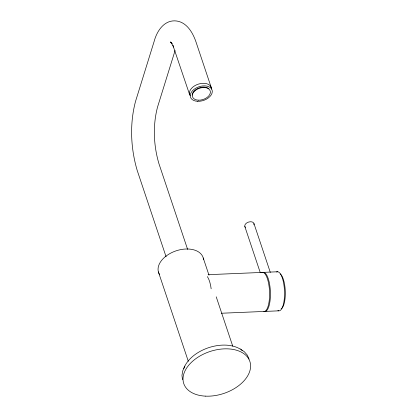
<?xml version="1.0" encoding="UTF-8"?>
<svg xmlns="http://www.w3.org/2000/svg" width="417" height="417" viewBox="0 0 417 417"><rect width="100%" height="100%" fill="white"/><g stroke="black" fill="none" stroke-linecap="round" stroke-linejoin="round"><path stroke-width="0.63" d="M175.093 50.499L157.537 107.075C152.674 125.543 153.56 145.476 158.95 163.73L187.624 249.423M184.83 366.116L182.766 370.755L181.968 375.342L182.469 379.699M208.104 274.683L262.757 272.395M263.601 272.358L277.738 271.764M221.437 313.24L263.732 311.468M264.571 311.431L278.712 310.837M240.187 348.946L244.273 351.677L247.265 355.086L249.048 359.047M171.559 42.883L170.391 41.914L172.185 43.889L171.017 42.383L173.649 47.064L172.987 45.562L189.547 94.414M211.289 87.669L196.371 43.081C193.18 33.11 186.597 21.189 174.759 20.85C163.594 20.615 156.74 31.603 154.207 41.2L135.489 101.524C129.572 123.995 130.651 148.254 137.209 170.464L166.091 256.783M253.969 223.58L270.294 272.369M244.8 226.421L260.297 272.744M203.235 257.982L209.011 275.246M216.23 296.826L232.733 346.152M158.397 271.894L188.307 361.289M159.596 274.558A23.482 14.871 -18.5 0 1 176 250.867A23.482 14.871 -18.5 0 1 203.543 259.723M190.131 95.707A11.384 7.209 -18.5 0 1 198.508 84.083A11.384 7.209 -18.5 0 1 211.45 89.092M245.457 227.437A4.801 3.044 -18.5 0 1 248.579 222.063A4.801 3.044 -18.5 0 1 253.932 224.81M183.772 368.576A33.443 21.184 -18.5 0 1 208.062 347.872A33.443 21.184 -18.5 0 1 240.249 349.112M241.234 349.769A33.443 21.184 -18.5 0 1 242.152 350.468M261.532 272.546A19.641 6.302 87.6 0 1 269.497 290.779A19.641 6.302 87.6 0 1 263.732 311.541M262.371 272.515A19.641 6.302 87.6 0 1 270.341 290.743A19.641 6.302 87.6 0 1 264.576 311.504M280.255 273.964A17.79 5.708 87.6 0 1 285.306 291.947A17.79 5.708 87.6 0 1 281.126 308.804M276.518 271.988A19.568 6.281 87.6 0 1 284.514 291.436A19.568 6.281 87.6 0 1 277.884 310.571M207.301 276.601A19.568 6.281 87.6 0 1 211.153 288.804M192.18 95.055A9.336 5.911 -18.5 0 1 195.881 89.561M196.371 89.243A9.336 5.911 -18.5 0 1 201.432 87.32M202.021 87.226A9.336 5.911 -18.5 0 1 208.865 88.717M197.491 101.3A11.384 7.209 -18.5 0 0 212.138 90.218A11.384 7.209 -18.5 0 0 194.181 89.243A11.384 7.209 -18.5 0 0 197.491 101.3M205.227 396.129A34.866 22.085 -18.5 0 0 250.096 362.18A34.866 22.085 -18.5 0 0 195.099 359.209A34.866 22.085 -18.5 0 0 205.227 396.129M198.257 100.174A9.336 5.911 -18.5 0 0 210.272 91.083A9.336 5.911 -18.5 0 0 195.547 90.286A9.336 5.911 -18.5 0 0 198.257 100.174"/></g></svg>
